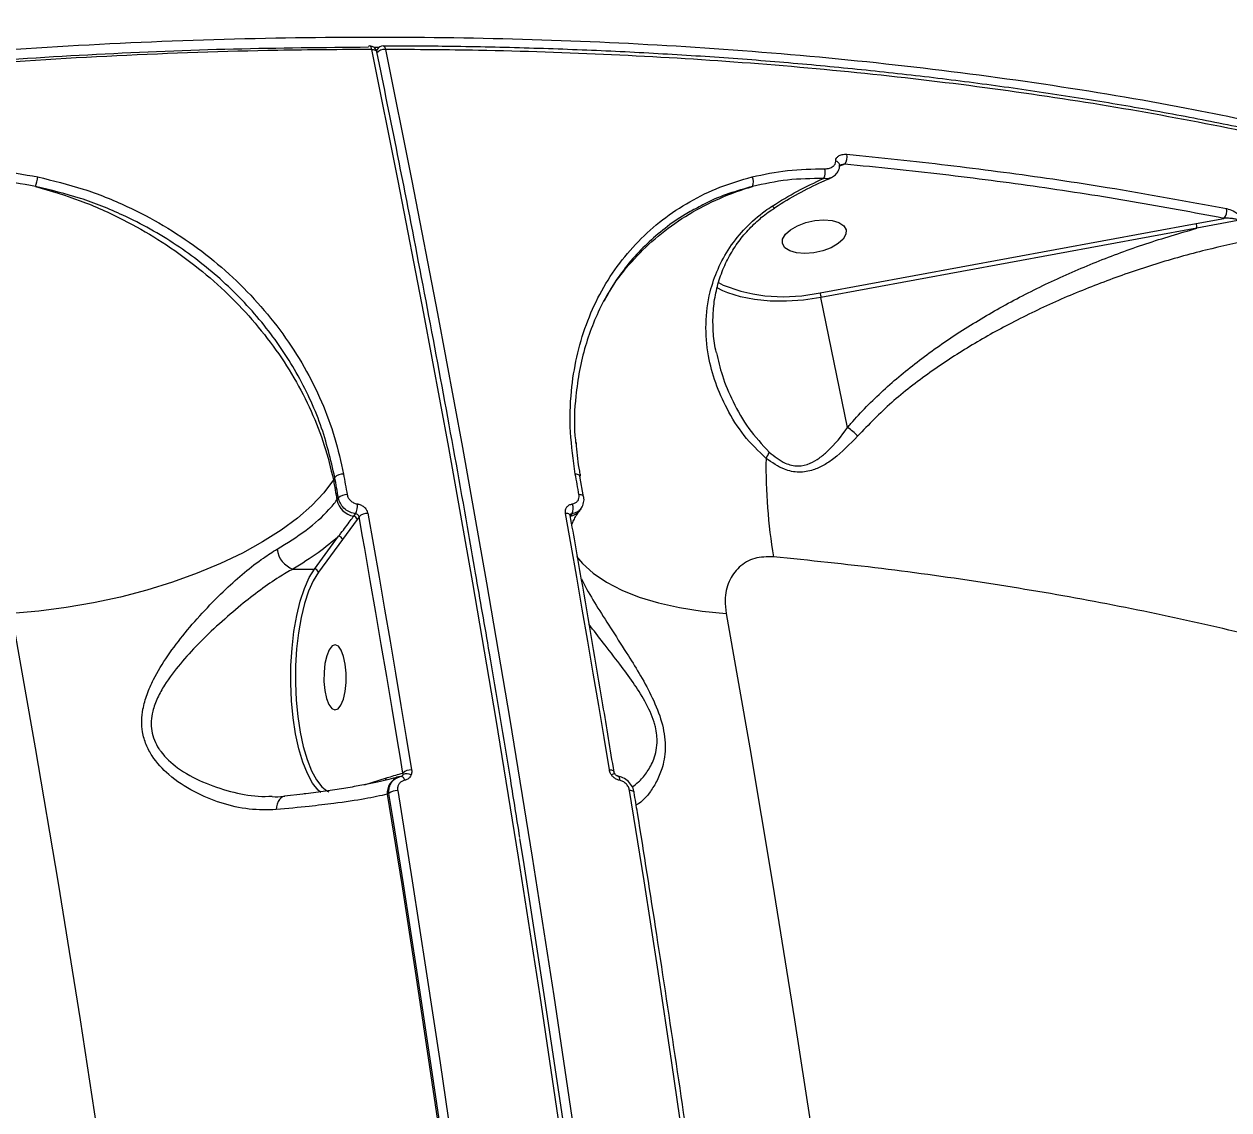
# Model space of a CAD drawing. Header units: millimetres. Extents: x -6523 to 7556, y -5559 to 6101.
# Drawn here: x -1687.2 to -1520.7, y 997.6 to 1147.5 of the extents above; entities that cross this region are included whole.
import ezdxf

# ---------------------------------------------------------------- set-up
doc = ezdxf.new("R2010")
doc.units = ezdxf.units.MM
for name, color, linetype in [('DIKOM_ОБЪЕКТ', 7, 'Continuous'), ('DIKOM_РАЗМЕР_ЗОНА', 7, 'Continuous'), ('DIKOM_РАЗМЕР_ОБЪЕКТА', 7, 'Continuous')]:
    doc.layers.add(name, color=color, linetype=linetype)
doc.styles.add('style1', font='arial.ttf', dxfattribs={"width": 0.8})
doc.dimstyles.new('1-50', dxfattribs={"dimtxt": 300, "dimasz": 200, "dimexe": 100, "dimexo": 0, "dimgap": 100, "dimtad": 1, "dimtxsty": 'style1', "dimcen": 200, "dimclrd": 7, "dimclre": 7, "dimclrt": 7, "dimadec": 1, "dimazin": 2, "dimtfac": 1, "dimtmove": 0, "dimatfit": 2, "dimfxl": 0, "dimlwd": 25, "dimlwe": 18, "dimarcsym": 0})

# ---------------------------------------------------------------- blocks, each defined once
blk = doc.blocks.new('*D10')
at = {"layer": 'Defpoints', "color": 0, "transparency": 16777216}
for p in [(-1823.23, 4314.24), (3842.01, -3170.82), (6537.88, -3170.82)]:
    blk.add_point(p, dxfattribs=at)
at = {"layer": 'DIKOM_РАЗМЕР_ОБЪЕКТА', "color": 7, "lineweight": 18, "transparency": 16777216}
for p, q in [((-1823.23, 4314.24), (6637.88, 4314.24)), ((3842.01, -3170.82), (6637.88, -3170.82))]:
    blk.add_line(p, q, dxfattribs=at)
at = {"layer": 'DIKOM_РАЗМЕР_ОБЪЕКТА', "color": 7, "lineweight": 25, "transparency": 16777216}
blk.add_line((6537.88, 3914.24), (6537.88, -2770.82), dxfattribs=at)
at = {"layer": 'DIKOM_РАЗМЕР_ОБЪЕКТА', "color": 7, "transparency": 16777216}
for points in [[(6471.22, 3914.24), (6604.55, 3914.24), (6537.88, 4314.24)], [(6471.22, -2770.82), (6604.55, -2770.82), (6537.88, -3170.82)]]:
    blk.add_solid(points, dxfattribs=at)
at = {"layer": 'DIKOM_РАЗМЕР_ОБЪЕКТА', "color": 7, "transparency": 16777216, "insert": (6304.71, 207.11), "char_height": 300, "attachment_point": 5, "rotation": 90, "style": 'style1'}
blk.add_mtext('7500', dxfattribs=at)
blk = doc.blocks.new('*D13')
at = {"layer": 'Defpoints', "color": 0, "transparency": 16777216}
for p in [(-2358.18, 6101.03), (4341.71, -4605.15), (7455.88, -4605.15)]:
    blk.add_point(p, dxfattribs=at)
at = {"layer": 'DIKOM_РАЗМЕР_ЗОНА', "color": 7, "lineweight": 18, "transparency": 16777216}
for p, q in [((-2358.18, 6101.03), (7555.88, 6101.03)), ((4341.71, -4605.15), (7555.88, -4605.15))]:
    blk.add_line(p, q, dxfattribs=at)
at = {"layer": 'DIKOM_РАЗМЕР_ЗОНА', "color": 7, "lineweight": 25, "transparency": 16777216}
blk.add_line((7455.88, 5701.03), (7455.88, -4205.15), dxfattribs=at)
at = {"layer": 'DIKOM_РАЗМЕР_ЗОНА', "color": 7, "transparency": 16777216}
for points in [[(7389.22, 5701.03), (7522.55, 5701.03), (7455.88, 6101.03)], [(7389.22, -4205.15), (7522.55, -4205.15), (7455.88, -4605.15)]]:
    blk.add_solid(points, dxfattribs=at)
at = {"layer": 'DIKOM_РАЗМЕР_ЗОНА', "color": 7, "transparency": 16777216, "insert": (7222.71, 375.61), "char_height": 300, "attachment_point": 5, "rotation": 90, "style": 'style1'}
blk.add_mtext('10700', dxfattribs=at)

msp = doc.modelspace()

# ---------------------------------------------------------------- linework, layer by layer
at = {"layer": 'DIKOM_ОБЪЕКТ', "color": 7, "linetype": 'Continuous', "lineweight": 15}
for p, q in [((-1638.12, 1144.282), (-1638.781, 1144.28)), ((-1638.387, 1144.001), (-1638.464, 1143.865)), ((-1573.769, 1128.183), (-1574.501, 1127.918)), ((-1525.252, 1119.997), (-1521.416, 1120.696)), ((-1519.483, 1120.417), (-1525.136, 1119.327)), ((-1577.188, 1110.43), (-1525.252, 1119.997)), ((-1525.136, 1119.327), (-1577.072, 1109.76)), ((-1591.23, 1111.843), (-1590.567, 1111.471)), ((-1573.382, 1091.808), (-1577.072, 1109.76)), ((-1644.232, 1084.913), (-1644.425, 1084.573)), ((-1609.85, 1082.257), (-1610.358, 1085.09)), ((-1643.928, 1081.803), (-1643.723, 1082.081)), ((-1610.435, 1080.32), (-1610.211, 1080.624)), ((-1641.153, 1079.12), (-1643.165, 1076.34)), ((-1641.615, 1079.567), (-1641.374, 1079.895)), ((-1640.876, 1079.495), (-1641.153, 1079.12)), ((-1640.393, 1076.769), (-1640.876, 1079.495)), ((-1611.46, 1079.895), (-1611.702, 1079.567)), ((-1647.041, 1072.264), (-1643.707, 1076.793)), ((-1643.165, 1076.34), (-1646.499, 1071.81)), ((-1650.004, 1072.264), (-1647.041, 1072.264)), ((-1634.826, 1044.084), (-1635.214, 1046.444)), ((-1635.116, 1043.62), (-1635.416, 1043.534)), ((-1635.286, 1043.553), (-1635.038, 1043.644)), ((-1635.082, 1043.628), (-1635.116, 1043.62)), ((-1635.038, 1043.644), (-1634.991, 1043.66)), ((-1640.136, 1042.473), (-1637.088, 1043.422)), ((-1635.379, 1043.556), (-1635.463, 1043.528)), ((-1635.296, 1043.581), (-1635.379, 1043.556)), ((-1648.652, 1041.191), (-1651.167, 1040.896)), ((-1636.747, 1041.243), (-1636.985, 1041.169)), ((-1636.121, 1037.384), (-1636.747, 1041.243))]:
    msp.add_line(p, q, dxfattribs=at)
at = {"layer": 'DIKOM_ОБЪЕКТ', "color": 7, "linetype": 'Continuous', "lineweight": 15, "flags": 128}
for points in [[(-1639.106, 1144.02), (-1639.146, 1144.178), (-1639.196, 1144.31), (-1639.253, 1144.41), (-1639.316, 1144.476), (-1639.382, 1144.505), (-1639.399, 1144.506)], [(-1598.245, 875.36), (-1600.41, 895.44), (-1602.694, 915.406), (-1605.096, 935.254), (-1607.616, 954.976), (-1610.253, 974.567), (-1613.006, 994.021), (-1615.874, 1013.332), (-1618.857, 1032.495), (-1621.954, 1051.502), (-1625.163, 1070.349), (-1628.484, 1089.03), (-1631.915, 1107.54), (-1635.457, 1125.871), (-1639.106, 1144.02)], [(-1639.106, 1144.02), (-1638.928, 1144.011), (-1638.768, 1143.982), (-1638.632, 1143.934), (-1638.526, 1143.87), (-1638.453, 1143.792), (-1638.418, 1143.707)], [(-1638.453, 1143.836), (-1638.397, 1143.982), (-1638.387, 1144.001)], [(-1637.523, 1144.506), (-1637.5, 1144.505), (-1637.434, 1144.476), (-1637.37, 1144.41), (-1637.312, 1144.31), (-1637.262, 1144.178), (-1637.222, 1144.02)], [(-1637.222, 1144.02), (-1633.573, 1125.871), (-1630.032, 1107.54), (-1626.6, 1089.03), (-1623.279, 1070.349), (-1620.07, 1051.502), (-1616.973, 1032.495), (-1613.991, 1013.332), (-1611.122, 994.021), (-1608.369, 974.567), (-1605.732, 954.976), (-1603.212, 935.254), (-1600.81, 915.406), (-1598.526, 895.44), (-1596.361, 875.36)], [(-1576.665, 1120.48), (-1575.527, 1120.386), (-1574.588, 1120.112), (-1573.925, 1119.68), (-1573.59, 1119.125), (-1573.611, 1118.492), (-1573.987, 1117.833), (-1574.686, 1117.2), (-1575.653, 1116.645), (-1576.808, 1116.213), (-1578.059, 1115.939), (-1579.304, 1115.845), (-1580.442, 1115.939), (-1581.38, 1116.213), (-1582.044, 1116.645), (-1582.379, 1117.2), (-1582.358, 1117.833), (-1581.982, 1118.492), (-1581.283, 1119.125), (-1580.316, 1119.68), (-1579.161, 1120.112), (-1577.91, 1120.386), (-1576.665, 1120.48)], [(-1590.613, 1110.706), (-1591.395, 1111.119), (-1591.485, 1111.173)], [(-1577.072, 1109.76), (-1579.463, 1109.415), (-1581.821, 1109.25), (-1584.093, 1109.269), (-1586.231, 1109.472), (-1588.188, 1109.854), (-1589.922, 1110.407), (-1590.613, 1110.706)], [(-1643.028, 1085.379), (-1642.964, 1085.025), (-1642.9, 1084.67), (-1642.837, 1084.316), (-1642.773, 1083.962), (-1642.709, 1083.608), (-1642.646, 1083.253), (-1642.582, 1082.899), (-1642.519, 1082.544)], [(-1610.493, 1082.544), (-1610.557, 1082.899), (-1610.62, 1083.253), (-1610.684, 1083.607), (-1610.747, 1083.962), (-1610.811, 1084.316), (-1610.875, 1084.67), (-1610.938, 1085.025), (-1611.002, 1085.379)], [(-1610.358, 1085.086), (-1610.358, 1085.087), (-1610.389, 1085.166), (-1610.455, 1085.236), (-1610.554, 1085.294), (-1610.681, 1085.338), (-1610.832, 1085.367), (-1611.002, 1085.379)], [(-1644.425, 1084.573), (-1645.751, 1082.795), (-1647.408, 1081.033), (-1649.38, 1079.304), (-1651.65, 1077.623), (-1654.197, 1076.005), (-1656.997, 1074.465), (-1660.025, 1073.017), (-1663.254, 1071.675), (-1666.654, 1070.45), (-1670.194, 1069.355), (-1673.842, 1068.397), (-1677.564, 1067.588), (-1681.327, 1066.933), (-1685.096, 1066.439), (-1688.837, 1066.111)], [(-1644.425, 1084.573), (-1644.363, 1084.227), (-1644.301, 1083.881), (-1644.239, 1083.534), (-1644.177, 1083.188), (-1644.114, 1082.842), (-1644.052, 1082.495), (-1643.99, 1082.149), (-1643.928, 1081.803)], [(-1643.723, 1082.081), (-1643.787, 1082.435), (-1643.85, 1082.789), (-1643.914, 1083.143), (-1643.977, 1083.498), (-1644.041, 1083.851), (-1644.104, 1084.205), (-1644.168, 1084.559), (-1644.232, 1084.913)], [(-1609.85, 1082.257), (-1609.88, 1082.332), (-1609.946, 1082.402), (-1610.045, 1082.46), (-1610.172, 1082.504), (-1610.323, 1082.532), (-1610.493, 1082.544)], [(-1639.666, 1079.957), (-1638.887, 1075.558), (-1638.115, 1071.151), (-1637.349, 1066.735), (-1636.589, 1062.309), (-1635.835, 1057.874), (-1635.087, 1053.43), (-1634.346, 1048.978), (-1633.611, 1044.516)], [(-1606.295, 1044.516), (-1607.03, 1048.978), (-1607.771, 1053.43), (-1608.519, 1057.874), (-1609.273, 1062.309), (-1610.033, 1066.734), (-1610.799, 1071.151), (-1611.571, 1075.558), (-1612.35, 1079.956)], [(-1611.701, 1079.67), (-1611.732, 1079.746), (-1611.799, 1079.816), (-1611.898, 1079.873), (-1612.026, 1079.917), (-1612.179, 1079.945), (-1612.35, 1079.956)], [(-1635.214, 1046.444), (-1635.561, 1048.542), (-1636.301, 1052.991), (-1637.048, 1057.431), (-1637.802, 1061.862), (-1638.561, 1066.284), (-1639.327, 1070.697), (-1640.098, 1075.101), (-1640.393, 1076.769)], [(-1610.821, 1073.987), (-1610.006, 1073.017), (-1608.52, 1071.675), (-1606.711, 1070.45), (-1604.595, 1069.355), (-1602.19, 1068.397), (-1599.519, 1067.588), (-1596.607, 1066.933), (-1593.479, 1066.439), (-1590.165, 1066.111)], [(-1646.15, 1041.383), (-1646.535, 1041.734), (-1647.299, 1042.711), (-1648.007, 1044.008), (-1648.641, 1045.595), (-1649.188, 1047.438), (-1649.636, 1049.497), (-1649.975, 1051.727), (-1650.198, 1054.079), (-1650.3, 1056.501), (-1650.279, 1058.94), (-1650.134, 1061.344), (-1649.87, 1063.659), (-1649.493, 1065.836), (-1649.009, 1067.825), (-1648.431, 1069.584), (-1647.77, 1071.075), (-1647.041, 1072.264)], [(-1646.499, 1071.81), (-1647.206, 1070.657), (-1647.847, 1069.212), (-1648.408, 1067.506), (-1648.877, 1065.577), (-1649.243, 1063.467), (-1649.499, 1061.222), (-1649.639, 1058.891), (-1649.659, 1056.525), (-1649.56, 1054.176), (-1649.344, 1051.896), (-1649.015, 1049.734), (-1648.581, 1047.737), (-1648.05, 1045.95), (-1647.435, 1044.41), (-1646.75, 1043.153), (-1646.008, 1042.206), (-1645.558, 1041.806)], [(-1646.875, 688.066), (-1647.029, 691.167), (-1648.127, 711.774), (-1649.35, 732.321), (-1650.699, 752.801), (-1652.172, 773.207), (-1653.77, 793.532), (-1655.491, 813.772), (-1657.336, 833.918), (-1659.303, 853.964), (-1661.393, 873.905), (-1663.604, 893.733), (-1665.936, 913.443), (-1668.387, 933.029), (-1670.958, 952.483), (-1673.647, 971.799), (-1676.454, 990.973), (-1679.377, 1009.997), (-1682.416, 1028.865), (-1685.57, 1047.572), (-1688.837, 1066.111)], [(-1590.165, 1066.111), (-1586.898, 1047.572), (-1583.744, 1028.865), (-1580.705, 1009.997), (-1577.782, 990.973), (-1574.975, 971.799), (-1572.286, 952.483), (-1569.715, 933.029), (-1567.263, 913.443), (-1564.932, 893.733), (-1562.721, 873.905), (-1560.631, 853.964), (-1558.664, 833.918), (-1556.819, 813.772), (-1555.097, 793.532), (-1553.5, 773.207), (-1552.026, 752.801), (-1550.678, 732.321), (-1549.455, 711.774), (-1548.357, 691.167), (-1548.203, 688.066)], [(-1643.782, 1052.964), (-1643.381, 1053.478), (-1643.045, 1054.302), (-1642.803, 1055.369), (-1642.673, 1056.593), (-1642.667, 1057.873), (-1642.784, 1059.108), (-1643.015, 1060.195), (-1643.342, 1061.049), (-1643.737, 1061.598), (-1644.17, 1061.8), (-1644.605, 1061.637), (-1645.006, 1061.122), (-1645.341, 1060.298), (-1645.583, 1059.231), (-1645.713, 1058.008), (-1645.72, 1056.727), (-1645.603, 1055.493), (-1645.372, 1054.405), (-1645.045, 1053.552), (-1644.649, 1053.002), (-1644.217, 1052.801), (-1643.782, 1052.964)], [(-1635.038, 1043.644), (-1634.981, 1043.649), (-1634.921, 1043.631), (-1634.859, 1043.59), (-1634.796, 1043.528), (-1634.735, 1043.445), (-1634.677, 1043.343), (-1634.622, 1043.225), (-1634.573, 1043.095)], [(-1605.648, 1044.246), (-1605.649, 1044.246), (-1605.679, 1044.32), (-1605.745, 1044.385), (-1605.844, 1044.439), (-1605.972, 1044.479), (-1606.124, 1044.506), (-1606.295, 1044.516)], [(-1605.125, 1043.644), (-1605.077, 1043.65), (-1605.076, 1043.649)], [(-1605.076, 1043.649), (-1605.033, 1043.632), (-1604.994, 1043.591), (-1604.961, 1043.528), (-1604.935, 1043.445), (-1604.916, 1043.343), (-1604.905, 1043.226), (-1604.902, 1043.095)], [(-1651.164, 1040.887), (-1651.197, 1040.882), (-1651.439, 1040.797), (-1651.664, 1040.643), (-1651.865, 1040.422), (-1652.036, 1040.143), (-1652.173, 1039.812), (-1652.271, 1039.44), (-1652.327, 1039.038)], [(-1645.558, 1041.806), (-1645.227, 1041.588), (-1645.062, 1041.503)], [(-1636.985, 1041.169), (-1634.982, 1028.69), (-1633.027, 1016.146), (-1631.122, 1003.537), (-1629.266, 990.865), (-1627.46, 978.132), (-1625.703, 965.34), (-1623.997, 952.49), (-1622.341, 939.584)], [(-1635.537, 1041.672), (-1633.537, 1029.208), (-1631.585, 1016.678), (-1629.683, 1004.084), (-1627.83, 991.427), (-1626.026, 978.71), (-1624.272, 965.933), (-1622.567, 953.099), (-1620.913, 940.209)], [(-1588.887, 940.209), (-1590.542, 953.099), (-1592.246, 965.933), (-1594, 978.71), (-1595.804, 991.427), (-1597.657, 1004.084), (-1599.56, 1016.678), (-1601.511, 1029.208), (-1603.511, 1041.673)], [(-1602.871, 1041.404), (-1602.901, 1041.476), (-1602.966, 1041.541), (-1603.064, 1041.594), (-1603.19, 1041.635), (-1603.341, 1041.661), (-1603.511, 1041.673)], [(-1622.274, 940.963), (-1623.788, 952.743), (-1625.491, 965.566), (-1627.244, 978.332), (-1629.046, 991.039), (-1630.898, 1003.686), (-1632.799, 1016.269), (-1634.748, 1028.789), (-1636.121, 1037.384)], [(-1618.703, 1035.059), (-1618.225, 1032.072), (-1615.245, 1012.926), (-1612.379, 993.631), (-1609.628, 974.193), (-1607.481, 958.316)]]:
    msp.add_lwpolyline(points, dxfattribs=at)
at = {"layer": 'DIKOM_ОБЪЕКТ', "color": 7, "linetype": 'Continuous', "lineweight": 15}
for centre, radius, start, end in [((-1639.364, 1144.286), 0.223, 98.85888, 159.63264), ((-1639.397, 1143.506), 1, 11.59181, 90.07489), ((-1637.316, 1142.504), 1.519, 86.48297, 138.72848), ((-1637.518, 1143.506), 1, 89.925, 150.35073), ((-1575.096, 1127.948), 0.637, 12.30286, 84.39149), ((-1575.225, 1129.174), 1.762, 325.75582, 11.91621), ((-1578.135, 1127.076), 1.677, 328.79282, 16.15764), ((-1694.461, 1127.801), 9.304, 343.13654, 351.43327), ((-1587.783, 1125.717), 1.386, 333.65012, 30.22343), ((-1522.509, 1121.743), 1.514, 316.23734, 11.06819), ((-1515.528, 1121.336), 9.816, 187.8427, 191.81056), ((-1582.207, 1132.436), 22.571, 248.25834, 282.84803), ((-1567.586, 1111.748), 9.692, 187.81727, 191.83599), ((-1511.283, 1086.291), 73.377, 179.01909, 189.67996), ((-1588.266, 1089.951), 4.343, 326.39306, 339.1434), ((-1643.101, 1083.778), 1.602, 87.38812, 134.90002), ((-1642.592, 1080.938), 1.608, 87.38344, 134.7007), ((-1641.178, 1082.333), 2.801, 190.92473, 261.02423), ((-1644.226, 1081.196), 3.135, 335.4845, 1.01291), ((-1611.992, 1081.496), 1.95, 278.5507, 322.94601), ((-1612.908, 1080.616), 1.617, 333.51661, 23.13592), ((-1641.702, 1079.014), 0.56, 10.90924, 81.04272), ((-1639.744, 1078.342), 1.616, 87.23675, 134.48202), ((-1643.714, 1076.234), 0.559, 10.88491, 89.27869), ((-1648.879, 1075.421), 3.351, 187.18399, 250.39253), ((-1647.048, 1071.705), 0.559, 10.87457, 89.28283), ((-1635.2, 1044.063), 0.452, 287.6046, 335.24108), ((-1633.694, 1042.826), 1.693, 87.16489, 131.96396), ((-1634.27, 1042.762), 1.228, 60.76852, 115.06668), ((-1605.628, 1043.371), 0.604, 80.78133, 129.92691), ((-1637.584, 1043.4), 0.496, 320.59867, 2.56791), ((-1634.626, 1041.318), 2.363, 110.73045, 183.6095), ((-1635.617, 1039.979), 1.696, 87.29265, 131.79101)]:
    msp.add_arc(centre, radius, start, end, dxfattribs=at)
for points, knots in [([(-2112.989, 1000.212), (-2111.196, 1002.5), (-2106.491, 1008.505), (-2097.648, 1018.134), (-2086.615, 1029.058), (-2074.625, 1039.713), (-2061.8, 1050.071), (-2048.203, 1060.11), (-2033.616, 1069.992), (-2018.05, 1079.677), (-2001.534, 1089.126), (-1984.429, 1098.133), (-1966.806, 1106.679), (-1948.747, 1114.752), (-1929.964, 1122.484), (-1910.491, 1129.832), (-1890.381, 1136.763), (-1870.064, 1143.127), (-1849.616, 1148.916), (-1829.109, 1154.135), (-1808.224, 1158.866), (-1787.017, 1163.071), (-1765.556, 1166.725), (-1744.294, 1169.751), (-1723.298, 1172.152), (-1702.63, 1173.947), (-1681.972, 1175.162), (-1661.397, 1175.77), (-1640.978, 1175.759), (-1622.558, 1175.16), (-1606.043, 1174.175), (-1596.323, 1173.273), (-1591.459, 1172.822)], [0, 0, 0, 0, 0.0213228, 0.0559646, 0.0906346, 0.1252762, 0.1589413, 0.1926322, 0.2262974, 0.2609395, 0.2956095, 0.3302517, 0.3639413, 0.3976567, 0.4313464, 0.4660119, 0.5007054, 0.535371, 0.569116, 0.6028868, 0.6366318, 0.6713525, 0.7061012, 0.7408219, 0.7746512, 0.8085064, 0.8423357, 0.8771408, 0.9119739, 0.9467791, 0.9733646, 1, 1, 1, 1]), ([(-2171.527, 892.561), (-2170.894, 894.888), (-2169.188, 901.159), (-2165.37, 911.456), (-2159.78, 923.429), (-2152.886, 935.539), (-2144.681, 947.746), (-2135.154, 960.009), (-2124.518, 972.059), (-2112.836, 983.858), (-2100.19, 995.378), (-2086.375, 1006.805), (-2071.389, 1018.096), (-2055.257, 1029.206), (-2038.334, 1039.891), (-2020.696, 1050.124), (-2002.435, 1059.89), (-1983.253, 1069.347), (-1963.177, 1078.448), (-1942.258, 1087.152), (-1921.205, 1095.173), (-1900.125, 1102.517), (-1879.114, 1109.206), (-1857.578, 1115.44), (-1835.565, 1121.178), (-1813.136, 1126.392), (-1790.477, 1131.03), (-1767.652, 1135.067), (-1744.731, 1138.488), (-1721.641, 1141.295), (-1698.456, 1143.452), (-1675.257, 1144.936), (-1652.552, 1145.714), (-1630.41, 1145.8), (-1608.881, 1145.223), (-1587.618, 1143.972), (-1566.701, 1142.027), (-1546.232, 1139.363), (-1527.778, 1136.288), (-1516.45, 1133.869), (-1511.441, 1132.799)], [0, 0, 0, 0, 0.0156515, 0.0421674, 0.0687038, 0.0952198, 0.122506, 0.1498144, 0.1771005, 0.2036165, 0.230153, 0.2566689, 0.283955, 0.3112635, 0.3385496, 0.3650656, 0.391602, 0.418118, 0.4454041, 0.4727126, 0.4999987, 0.52556, 0.5511395, 0.5767008, 0.6029494, 0.6292179, 0.6554666, 0.6819826, 0.7085191, 0.7350351, 0.7623214, 0.7896299, 0.8169161, 0.8434321, 0.8699685, 0.8964846, 0.9237709, 0.9510793, 0.9783655, 1, 1, 1, 1]), ([(-1639.106, 1144.02), (-1643.425, 1143.992), (-1655.059, 1143.914), (-1674.301, 1143.239), (-1696.831, 1141.832), (-1719.784, 1139.739), (-1743.09, 1136.952), (-1766.676, 1133.459), (-1790.024, 1129.339), (-1813.057, 1124.619), (-1835.711, 1119.342), (-1858.354, 1113.422), (-1880.906, 1106.851), (-1903.283, 1099.636), (-1924.995, 1091.938), (-1945.981, 1083.793), (-1966.2, 1075.249), (-1985.981, 1066.165), (-2005.236, 1056.552), (-2023.882, 1046.43), (-2041.302, 1036.144), (-2057.496, 1025.752), (-2072.49, 1015.309), (-2086.726, 1004.521), (-2100.125, 993.41), (-2112.625, 982.003), (-2124.11, 970.394), (-2134.523, 958.615), (-2143.828, 946.702), (-2152.043, 934.615), (-2159.078, 922.389), (-2164.931, 910.061), (-2169.281, 897.922), (-2171.715, 889.748), (-2172.345, 885.709), (-2172.368, 885.566)], [0, 0, 0, 0, 0.0185356, 0.0499377, 0.0813639, 0.1127659, 0.1450801, 0.1774207, 0.2097349, 0.2411369, 0.2725631, 0.3039652, 0.3362794, 0.3686198, 0.4009341, 0.4323361, 0.4637624, 0.4951644, 0.5274786, 0.5598191, 0.5921333, 0.6224048, 0.6526976, 0.6829691, 0.7140547, 0.7451637, 0.7762491, 0.8076513, 0.8390775, 0.8704797, 0.9027941, 0.9351346, 0.9674489, 0.998851, 1, 1, 1, 1]), ([(-2123.702, 970.601), (-2123.535, 970.79), (-2119.997, 974.808), (-2112.047, 982.554), (-2099.848, 993.795), (-2086.518, 1004.849), (-2072.279, 1015.685), (-2057.148, 1026.252), (-2040.969, 1036.648), (-2023.708, 1046.838), (-2005.376, 1056.796), (-1986.249, 1066.366), (-1966.42, 1075.506), (-1945.979, 1084.171), (-1924.986, 1092.33), (-1903.463, 1099.961), (-1881.458, 1107.059), (-1859.043, 1113.608), (-1836.322, 1119.579), (-1813.403, 1124.942), (-1791.808, 1129.376), (-1771.616, 1132.997), (-1752.858, 1135.937), (-1734.118, 1138.45), (-1715.222, 1140.553), (-1696.206, 1142.223), (-1677.115, 1143.431), (-1658.19, 1144.2), (-1645.777, 1144.309), (-1639.573, 1144.363)], [0, 0, 0, 0, 0.0019425, 0.0413, 0.0807724, 0.1203034, 0.1598345, 0.1993068, 0.2386642, 0.2795277, 0.3205201, 0.3615779, 0.4026359, 0.4436281, 0.4844917, 0.5253551, 0.5663474, 0.6074053, 0.6484632, 0.6894555, 0.730319, 0.7634301, 0.7965756, 0.829721, 0.8628322, 0.8971052, 0.9314161, 0.965727, 1, 1, 1, 1]), ([(-1624.781, 1071.711), (-1625.15, 1073.842), (-1626.524, 1081.789), (-1629.003, 1095.403), (-1632.219, 1112.544), (-1635.357, 1128.648), (-1637.457, 1138.979), (-1638.418, 1143.707)], [0, 0, 0, 0, 0.087036, 0.3245417, 0.5620496, 0.7995585, 1, 1, 1, 1]), ([(-1366.546, 1050.674), (-1366.986, 1051.333), (-1368.521, 1053.628), (-1371.458, 1057.46), (-1375.347, 1062.164), (-1379.542, 1066.756), (-1384.019, 1071.244), (-1388.787, 1075.628), (-1393.844, 1079.908), (-1399.193, 1084.086), (-1404.837, 1088.162), (-1410.77, 1092.134), (-1416.97, 1095.986), (-1423.414, 1099.702), (-1430.084, 1103.272), (-1436.979, 1106.696), (-1444.101, 1109.976), (-1451.45, 1113.114), (-1459.03, 1116.11), (-1466.841, 1118.965), (-1474.887, 1121.681), (-1483.168, 1124.258), (-1491.69, 1126.696), (-1500.45, 1128.995), (-1509.423, 1131.148), (-1518.572, 1133.146), (-1527.866, 1134.981), (-1537.297, 1136.653), (-1546.869, 1138.162), (-1556.584, 1139.51), (-1566.446, 1140.698), (-1576.458, 1141.726), (-1586.622, 1142.594), (-1596.94, 1143.302), (-1607.417, 1143.852), (-1618.057, 1144.238), (-1628.093, 1144.464), (-1634.627, 1144.486), (-1637.523, 1144.495)], [0, 0, 0, 0, 0.0113642, 0.0396369, 0.0678558, 0.0960526, 0.124259, 0.1524966, 0.180796, 0.2091882, 0.2377045, 0.2663758, 0.2951096, 0.32372, 0.3521936, 0.380562, 0.4088574, 0.4371115, 0.4653562, 0.4936194, 0.5219261, 0.5503086, 0.5787986, 0.6074282, 0.6361693, 0.66484, 0.6933507, 0.7217435, 0.7500516, 0.7783069, 0.8065419, 0.8347881, 0.8630674, 0.8914123, 0.9198548, 0.9484271, 0.9771421, 1, 1, 1, 1]), ([(-1366.567, 1050.358), (-1367.825, 1052.225), (-1371.308, 1057.393), (-1378.426, 1065.527), (-1387.825, 1074.745), (-1398.584, 1083.555), (-1410.391, 1091.787), (-1423.2, 1099.419), (-1436.919, 1106.453), (-1451.775, 1113.002), (-1467.763, 1119.023), (-1484.854, 1124.48), (-1501.918, 1129.051), (-1518.756, 1132.831), (-1535.2, 1135.917), (-1552.231, 1138.529), (-1569.809, 1140.651), (-1587.742, 1142.263), (-1605.941, 1143.359), (-1622.411, 1143.922), (-1632.936, 1143.992), (-1637.222, 1144.02)], [0, 0, 0, 0, 0.0324515, 0.0898525, 0.1489207, 0.2080371, 0.2671055, 0.3245063, 0.3819515, 0.4393524, 0.4984207, 0.5575371, 0.6166053, 0.6665644, 0.7165817, 0.7665992, 0.8170904, 0.8675819, 0.9167944, 0.9661184, 1, 1, 1, 1]), ([(-1576.524, 1127.543), (-1576.308, 1127.556), (-1575.88, 1127.582), (-1575.403, 1127.827), (-1575.094, 1128.166), (-1575.053, 1128.448), (-1575.033, 1128.583)], [0, 0, 0, 0, 0.2974332, 0.5890059, 0.8028707, 1, 1, 1, 1]), ([(-1575.033, 1128.583), (-1575.032, 1128.617), (-1575.026, 1128.77), (-1574.929, 1129.039), (-1574.635, 1129.34), (-1574.146, 1129.547), (-1573.722, 1129.541), (-1573.502, 1129.538)], [0, 0, 0, 0, 0.0490771, 0.2179346, 0.4266295, 0.7022195, 1, 1, 1, 1]), ([(-1573.502, 1129.538), (-1572.915, 1129.482), (-1569.985, 1129.201), (-1562.412, 1128.413), (-1550.937, 1127.006), (-1536.281, 1124.864), (-1526.483, 1123.046), (-1521.024, 1122.033)], [0, 0, 0, 0, 0.0321646, 0.1608341, 0.4183965, 0.6759573, 1, 1, 1, 1]), ([(-1697.059, 1127.543), (-1695.101, 1127.517), (-1691.156, 1127.466), (-1687.235, 1126.767), (-1685.261, 1126.415)], [0, 0, 0, 0, 0.4964934, 1, 1, 1, 1]), ([(-1586.585, 1126.415), (-1584.97, 1126.763), (-1581.718, 1127.463), (-1578.264, 1127.516), (-1576.524, 1127.543)], [0, 0, 0, 0, 0.4964892, 1, 1, 1, 1]), ([(-1575.768, 1126.283), (-1575.572, 1126.374), (-1575.162, 1126.565), (-1574.715, 1127.1), (-1574.471, 1127.647), (-1574.498, 1127.986), (-1574.506, 1128.085)], [0, 0, 0, 0, 0.2784723, 0.5847202, 0.8792769, 1, 1, 1, 1]), ([(-1574.507, 1127.98), (-1574.51, 1127.983), (-1574.513, 1127.987), (-1574.452, 1128.003), (-1574.436, 1128.008)], [0, 0, 0, 0, 0.73730506, 1, 1, 1, 1]), ([(-1573.769, 1128.183), (-1573.943, 1128.152), (-1574.172, 1128.111), (-1574.384, 1128.025), (-1574.435, 1128.005)], [0, 0, 0, 0, 0.7615573, 1, 1, 1, 1]), ([(-1521.416, 1120.696), (-1525.597, 1121.481), (-1533.959, 1123.052), (-1546.923, 1125.048), (-1560.16, 1126.801), (-1569.233, 1127.722), (-1573.769, 1128.183)], [0, 0, 0, 0, 0.249314, 0.4986271, 0.7493148, 1, 1, 1, 1]), ([(-1685.557, 1125.102), (-1687.461, 1125.442), (-1691.297, 1126.129), (-1695.155, 1126.181), (-1697.098, 1126.208)], [0, 0, 0, 0, 0.4964815, 1, 1, 1, 1]), ([(-1685.261, 1126.415), (-1683.157, 1125.905), (-1678.95, 1124.887), (-1673.144, 1122.552), (-1667.862, 1119.775), (-1663.128, 1116.637), (-1658.754, 1113.065), (-1654.811, 1109.089), (-1651.335, 1104.777), (-1648.368, 1100.191), (-1645.98, 1095.384), (-1644.121, 1090.429), (-1643.392, 1087.06), (-1643.028, 1085.379)], [0, 0, 0, 0, 0.100969, 0.2019358, 0.2903379, 0.3790224, 0.4674236, 0.5561134, 0.6450891, 0.7337803, 0.8224246, 0.9113527, 1, 1, 1, 1]), ([(-1611.002, 1085.379), (-1611.276, 1087.317), (-1611.824, 1091.193), (-1611.665, 1096.611), (-1610.887, 1101.577), (-1609.568, 1106.062), (-1607.701, 1110.264), (-1605.285, 1114.114), (-1602.373, 1117.567), (-1599.007, 1120.58), (-1595.215, 1123.077), (-1591.084, 1125.097), (-1588.083, 1125.976), (-1586.585, 1126.415)], [0, 0, 0, 0, 0.102184, 0.2043683, 0.2924906, 0.3808915, 0.469014, 0.557404, 0.6460784, 0.7344673, 0.8228844, 0.9115814, 1, 1, 1, 1]), ([(-1576.701, 1126.208), (-1578.378, 1126.182), (-1581.757, 1126.132), (-1584.939, 1125.447), (-1586.541, 1125.102)], [0, 0, 0, 0, 0.4964884, 1, 1, 1, 1]), ([(-1583.791, 1122.396), (-1582.645, 1123.103), (-1580.344, 1124.522), (-1577.919, 1125.644), (-1576.701, 1126.208)], [0, 0, 0, 0, 0.4978683, 1, 1, 1, 1]), ([(-1583.455, 1122.156), (-1583.42, 1122.181), (-1582.373, 1122.91), (-1580.192, 1124.124), (-1577.655, 1125.468), (-1576.149, 1126.075), (-1575.76, 1126.232)], [0, 0, 0, 0, 0.0146127, 0.4341589, 0.8539654, 1, 1, 1, 1]), ([(-1575.79, 1126.3), (-1575.847, 1126.264), (-1576.086, 1126.112), (-1576.435, 1126.166), (-1576.701, 1126.208)], [0, 0, 0, 0, 0.2387409, 1, 1, 1, 1]), ([(-1685.557, 1125.102), (-1683.493, 1124.493), (-1679.364, 1123.277), (-1673.707, 1120.734), (-1668.601, 1117.84), (-1664.064, 1114.683), (-1659.857, 1111.149), (-1656.049, 1107.265), (-1652.674, 1103.091), (-1649.774, 1098.682), (-1647.417, 1094.084), (-1645.559, 1089.364), (-1644.803, 1086.168), (-1644.425, 1084.573)], [0, 0, 0, 0, 0.1033749, 0.2067505, 0.2946066, 0.3827356, 0.4705918, 0.5587485, 0.6471807, 0.7353377, 0.8234657, 0.9118707, 1, 1, 1, 1]), ([(-1644.232, 1084.913), (-1644.792, 1087.352), (-1645.642, 1091.047), (-1647.664, 1095.851), (-1650.07, 1100.531), (-1653.101, 1104.983), (-1656.671, 1109.09), (-1660.578, 1112.93), (-1664.958, 1116.345), (-1669.702, 1119.247), (-1674.095, 1121.484), (-1679.362, 1123.608), (-1683.481, 1124.601), (-1685.557, 1125.102)], [0, 0, 0, 0, 0.1312184, 0.1987852, 0.2663515, 0.3975682, 0.4651568, 0.5327453, 0.6634792, 0.7308149, 0.7981506, 0.8982448, 1, 1, 1, 1]), ([(-1606.983, 1109.289), (-1606.652, 1109.903), (-1605.608, 1111.843), (-1603.279, 1114.746), (-1600.059, 1117.968), (-1596.332, 1120.733), (-1592.195, 1123.035), (-1588.846, 1124.39), (-1586.912, 1124.987), (-1586.541, 1125.102)], [0, 0, 0, 0, 0.0809634, 0.2560522, 0.4305809, 0.6062951, 0.7825779, 0.9582927, 1, 1, 1, 1]), ([(-1586.541, 1125.102), (-1588.718, 1124.474), (-1591.288, 1123.733), (-1593.551, 1122.471), (-1593.896, 1122.278)], [0, 0, 0, 0, 0.8474725, 1, 1, 1, 1]), ([(-1593.896, 1122.278), (-1594.551, 1121.938), (-1596.212, 1121.075), (-1599.511, 1118.746), (-1602.725, 1115.704), (-1605.393, 1112.174), (-1607.685, 1108.364), (-1609.391, 1104.163), (-1610.484, 1099.687), (-1611.036, 1095.552), (-1611.246, 1092.155), (-1610.971, 1089.914), (-1610.927, 1089.551)], [0, 0, 0, 0, 0.0574565, 0.1457822, 0.3173042, 0.4056461, 0.4939924, 0.6650956, 0.7531966, 0.8412945, 0.9743292, 1, 1, 1, 1]), ([(-1584.649, 1087.547), (-1585.707, 1088.568), (-1587.827, 1090.613), (-1590.061, 1094.262), (-1591.698, 1097.954), (-1592.753, 1101.896), (-1593.101, 1106.137), (-1592.585, 1110.196), (-1591.376, 1113.723), (-1589.742, 1116.717), (-1587.535, 1119.434), (-1585.445, 1121.284), (-1584.117, 1122.177), (-1583.791, 1122.396)], [0, 0, 0, 0, 0.1071399, 0.2145798, 0.3113468, 0.4080929, 0.5217526, 0.6352961, 0.7192636, 0.803176, 0.887821, 0.972405, 1, 1, 1, 1]), ([(-1591.519, 1102.139), (-1591.547, 1102.249), (-1591.797, 1103.218), (-1591.973, 1105.063), (-1592.014, 1107.615), (-1591.698, 1110.095), (-1591.081, 1112.472), (-1590.167, 1114.713), (-1588.986, 1116.777), (-1587.572, 1118.638), (-1585.944, 1120.279), (-1584.558, 1121.447), (-1583.667, 1121.994), (-1583.438, 1122.134)], [0, 0, 0, 0, 0.0150342, 0.13254, 0.247367, 0.3595215, 0.4697786, 0.5767887, 0.6798756, 0.7788726, 0.8740074, 0.9675422, 1, 1, 1, 1]), ([(-1583.791, 1122.396), (-1583.774, 1122.379), (-1583.71, 1122.312), (-1583.574, 1122.189), (-1583.46, 1122.106), (-1583.46, 1122.165), (-1583.459, 1122.168)], [0, 0, 0, 0, 0.09451, 0.3762598, 0.9712203, 1, 1, 1, 1]), ([(-1521.024, 1122.033), (-1520.949, 1122.017), (-1520.58, 1121.936), (-1519.997, 1121.699), (-1519.414, 1121.277), (-1519.058, 1120.894), (-1518.942, 1120.652), (-1518.883, 1120.53)], [0, 0, 0, 0, 0.095119, 0.4719649, 0.7157772, 0.8572236, 1, 1, 1, 1]), ([(-1519.483, 1120.417), (-1519.504, 1120.438), (-1519.546, 1120.481), (-1519.674, 1120.545), (-1519.941, 1120.628), (-1520.471, 1120.701), (-1520.992, 1120.714), (-1521.344, 1120.699), (-1521.416, 1120.696)], [0, 0, 0, 0, 0.0461274, 0.09014, 0.2100911, 0.4598305, 0.8891835, 1, 1, 1, 1]), ([(-1573.382, 1091.808), (-1573.231, 1091.986), (-1571.712, 1093.78), (-1568.532, 1097.005), (-1563.456, 1101.215), (-1557.924, 1105.078), (-1551.951, 1108.634), (-1545.659, 1111.85), (-1539.043, 1114.729), (-1532.208, 1117.273), (-1527.494, 1118.642), (-1525.136, 1119.327)], [0, 0, 0, 0, 0.0129741, 0.1306091, 0.2483387, 0.3704485, 0.4925892, 0.6182916, 0.7440057, 0.8720027, 1, 1, 1, 1]), ([(-1517.232, 1117.781), (-1519.469, 1117.311), (-1524.054, 1116.35), (-1530.847, 1114.424), (-1537.648, 1112.11), (-1544.308, 1109.404), (-1550.636, 1106.374), (-1556.574, 1103.059), (-1562.124, 1099.41), (-1567.412, 1095.356), (-1570.473, 1092.205), (-1572.003, 1090.631)], [0, 0, 0, 0, 0.1079573, 0.2212642, 0.3345711, 0.4497842, 0.5649867, 0.6720709, 0.77913, 0.8896214, 1, 1, 1, 1]), ([(-1591.5, 1102.144), (-1591.259, 1101.09), (-1590.733, 1098.782), (-1589.219, 1095.263), (-1587.17, 1091.57), (-1585.194, 1089.459), (-1584.207, 1088.404)], [0, 0, 0, 0, 0.2087224, 0.456791, 0.7288374, 1, 1, 1, 1]), ([(-1572.003, 1090.631), (-1573.068, 1089.521), (-1574.527, 1088.001), (-1576.651, 1086.578), (-1578.23, 1085.842), (-1580.089, 1085.522), (-1582.406, 1085.972), (-1583.827, 1086.97), (-1584.649, 1087.547)], [0, 0, 0, 0, 0.3030741, 0.4152352, 0.5295142, 0.6687531, 0.8085464, 1, 1, 1, 1]), ([(-1584.207, 1088.404), (-1583.496, 1087.823), (-1582.284, 1086.831), (-1580.225, 1086.38), (-1578.619, 1086.763), (-1577.282, 1087.551), (-1575.481, 1089.088), (-1574.225, 1090.616), (-1573.378, 1091.799), (-1573.377, 1091.8)], [0, 0, 0, 0, 0.1886193, 0.3216699, 0.4555505, 0.5691416, 0.6831303, 0.9996804, 1, 1, 1, 1]), ([(-1573.377, 1091.8), (-1573.378, 1091.8), (-1573.38, 1091.802), (-1573.382, 1091.805), (-1573.382, 1091.807), (-1573.382, 1091.808)], [0, 0, 0, 0, 0.3433167, 0.8168089, 1, 1, 1, 1]), ([(-1572.003, 1090.631), (-1572.03, 1090.661), (-1572.223, 1090.874), (-1572.67, 1091.306), (-1573.129, 1091.627), (-1573.377, 1091.8)], [0, 0, 0, 0, 0.0699659, 0.4978303, 1, 1, 1, 1]), ([(-1610.264, 1085.097), (-1610.309, 1085.317), (-1610.594, 1086.714), (-1610.784, 1088.262), (-1610.831, 1089.567), (-1610.837, 1089.716)], [0, 0, 0, 0, 0.1421008, 0.9015306, 1, 1, 1, 1]), ([(-1641.374, 1079.895), (-1641.415, 1079.902), (-1641.725, 1079.952), (-1642.303, 1080.158), (-1642.992, 1080.66), (-1643.515, 1081.326), (-1643.654, 1081.829), (-1643.723, 1082.081)], [0, 0, 0, 0, 0.0370976, 0.277972, 0.5187698, 0.7593425, 1, 1, 1, 1]), ([(-1642.519, 1082.544), (-1642.476, 1082.395), (-1642.391, 1082.095), (-1642.072, 1081.7), (-1641.654, 1081.404), (-1641.304, 1081.284), (-1641.117, 1081.255), (-1641.092, 1081.252)], [0, 0, 0, 0, 0.2404892, 0.4810025, 0.7218792, 0.9629023, 1, 1, 1, 1]), ([(-1611.421, 1081.251), (-1611.275, 1081.288), (-1610.985, 1081.362), (-1610.665, 1081.649), (-1610.481, 1082.029), (-1610.461, 1082.349), (-1610.489, 1082.521), (-1610.493, 1082.544)], [0, 0, 0, 0, 0.2407418, 0.4813429, 0.7220598, 0.9628103, 1, 1, 1, 1]), ([(-1610.211, 1080.649), (-1610.193, 1080.666), (-1609.981, 1080.867), (-1609.844, 1081.432), (-1609.758, 1081.982), (-1609.851, 1082.246), (-1609.855, 1082.256)], [0, 0, 0, 0, 0.0445869, 0.5178725, 0.9811204, 1, 1, 1, 1]), ([(-1652.204, 1075.002), (-1650.808, 1075.87), (-1647.976, 1077.632), (-1645.405, 1079.954), (-1644.285, 1081.356), (-1643.928, 1081.803)], [0, 0, 0, 0, 0.3984796, 0.8085164, 1, 1, 1, 1]), ([(-1641.092, 1081.252), (-1641.066, 1081.248), (-1640.879, 1081.219), (-1640.529, 1081.098), (-1640.112, 1080.802), (-1639.794, 1080.406), (-1639.708, 1080.106), (-1639.666, 1079.957)], [0, 0, 0, 0, 0.0372982, 0.2782485, 0.51905, 0.7595512, 1, 1, 1, 1]), ([(-1612.35, 1079.956), (-1612.353, 1079.979), (-1612.381, 1080.152), (-1612.361, 1080.473), (-1612.176, 1080.853), (-1611.856, 1081.14), (-1611.566, 1081.214), (-1611.421, 1081.251)], [0, 0, 0, 0, 0.0372419, 0.2778594, 0.5185936, 0.7592237, 1, 1, 1, 1]), ([(-1611.478, 1078.404), (-1611.393, 1078.606), (-1611.143, 1079.205), (-1610.754, 1079.865), (-1610.386, 1080.323), (-1610.382, 1080.328)], [0, 0, 0, 0, 0.33477708, 0.99200675, 1, 1, 1, 1]), ([(-1610.209, 1080.644), (-1610.216, 1080.629), (-1610.323, 1080.401), (-1610.746, 1080.095), (-1611.222, 1079.962), (-1611.46, 1079.895)], [0, 0, 0, 0, 0.0349473, 0.5173734, 1, 1, 1, 1]), ([(-1643.707, 1076.793), (-1643.596, 1076.934), (-1643.042, 1077.64), (-1642.344, 1078.579), (-1641.772, 1079.355), (-1641.615, 1079.567)], [0, 0, 0, 0, 0.15365099, 0.768309, 1, 1, 1, 1]), ([(-1640.876, 1079.495), (-1640.892, 1079.543), (-1640.924, 1079.638), (-1641.036, 1079.762), (-1641.18, 1079.852), (-1641.301, 1079.887), (-1641.365, 1079.894), (-1641.374, 1079.895)], [0, 0, 0, 0, 0.24026424, 0.48119658, 0.72227203, 0.96291837, 1, 1, 1, 1]), ([(-1611.697, 1079.666), (-1611.701, 1079.686), (-1611.711, 1079.747), (-1611.7, 1079.762), (-1611.696, 1079.766), (-1611.694, 1079.767)], [0, 0, 0, 0, 0.24470842, 0.71507525, 1, 1, 1, 1]), ([(-1605.649, 1044.246), (-1606.158, 1047.335), (-1607.636, 1056.292), (-1609.655, 1068.1), (-1611.19, 1076.779), (-1611.701, 1079.67)], [0, 0, 0, 0, 0.2597933, 0.7534278, 1, 1, 1, 1]), ([(-1611.46, 1079.895), (-1611.506, 1079.884), (-1611.597, 1079.863), (-1611.676, 1079.81), (-1611.694, 1079.77), (-1611.695, 1079.768)], [0, 0, 0, 0, 0.4911213, 0.9830632, 1, 1, 1, 1]), ([(-1643.707, 1076.793), (-1644.597, 1076.023), (-1646.394, 1074.47), (-1648.793, 1073.003), (-1650.004, 1072.264)], [0, 0, 0, 0, 0.4956402, 1, 1, 1, 1]), ([(-1652.327, 1039.038), (-1653.562, 1039.011), (-1656.072, 1038.957), (-1659.934, 1039.861), (-1663.733, 1041.418), (-1667.048, 1043.583), (-1669.227, 1045.927), (-1670.34, 1048.008), (-1670.96, 1050.155), (-1670.895, 1052.556), (-1670.203, 1054.983), (-1669.096, 1057.475), (-1667.339, 1060.333), (-1664.915, 1063.514), (-1662.193, 1066.605), (-1659.414, 1069.403), (-1656.683, 1071.838), (-1654.295, 1073.711), (-1652.831, 1074.615), (-1652.204, 1075.002)], [0, 0, 0, 0, 0.0747584, 0.1519086, 0.2273914, 0.3051772, 0.3688493, 0.4010401, 0.4343288, 0.4904569, 0.5278007, 0.5660848, 0.6301027, 0.6957663, 0.7637292, 0.8332237, 0.892827, 0.9540608, 1, 1, 1, 1]), ([(-1583.615, 1073.953), (-1584.509, 1073.943), (-1586.311, 1073.922), (-1588.481, 1072.637), (-1589.905, 1070.608), (-1590.425, 1068.298), (-1590.239, 1066.736), (-1590.165, 1066.111)], [0, 0, 0, 0, 0.209906, 0.4228915, 0.6382676, 0.855356, 1, 1, 1, 1]), ([(-1377.424, 953.396), (-1377.914, 956.008), (-1379.044, 962.022), (-1382.171, 971.137), (-1386.602, 980.847), (-1392.288, 990.312), (-1399.191, 999.5), (-1407.165, 1008.201), (-1416.152, 1016.398), (-1426.075, 1024.083), (-1437.105, 1031.391), (-1449.25, 1038.279), (-1462.496, 1044.711), (-1475.626, 1050.163), (-1488.374, 1054.747), (-1500.554, 1058.594), (-1513.265, 1062.093), (-1526.466, 1065.229), (-1540.093, 1067.992), (-1554.162, 1070.375), (-1568.64, 1072.408), (-1578.623, 1073.438), (-1583.615, 1073.953)], [0, 0, 0, 0, 0.0418875, 0.0964457, 0.1509619, 0.2070686, 0.2632212, 0.319328, 0.3737147, 0.4281435, 0.4825302, 0.5385018, 0.5945191, 0.6504907, 0.6939339, 0.7373767, 0.7811665, 0.8249565, 0.868542, 0.9121278, 0.9560639, 1, 1, 1, 1]), ([(-1650.004, 1072.264), (-1650.635, 1071.906), (-1652.096, 1071.078), (-1654.525, 1069.385), (-1657.309, 1067.22), (-1660.214, 1064.714), (-1663.042, 1062.009), (-1665.628, 1059.193), (-1667.515, 1056.707), (-1668.757, 1054.489), (-1669.552, 1052.385), (-1669.732, 1049.879), (-1668.952, 1048.038), (-1667.734, 1046.314), (-1665.816, 1044.566), (-1662.485, 1042.742), (-1658.691, 1041.482), (-1655.417, 1040.823), (-1653.517, 1040.874), (-1652.872, 1040.892)], [0, 0, 0, 0, 0.0484835, 0.1120576, 0.1773068, 0.2499752, 0.3241311, 0.3913803, 0.4599989, 0.4975499, 0.5359982, 0.5903173, 0.6439764, 0.6536696, 0.717717, 0.7968035, 0.8785244, 0.9587058, 1, 1, 1, 1]), ([(-1618.668, 1035.206), (-1619.087, 1037.839), (-1620.447, 1046.379), (-1622.482, 1058.554), (-1624.139, 1068.034), (-1624.781, 1071.711)], [0, 0, 0, 0, 0.2143319, 0.6952913, 1, 1, 1, 1]), ([(-1610.157, 1070.902), (-1609.974, 1070.54), (-1609.36, 1069.328), (-1607.896, 1066.905), (-1605.889, 1063.738), (-1603.844, 1060.588), (-1601.94, 1057.497), (-1600.274, 1054.446), (-1599.173, 1051.691), (-1598.686, 1049.467), (-1598.552, 1047.841), (-1598.653, 1046.31), (-1599.01, 1044.651), (-1599.682, 1042.992), (-1600.77, 1041.271), (-1601.806, 1040.08), (-1602.432, 1039.748), (-1602.588, 1039.665)], [0, 0, 0, 0, 0.0395196, 0.1326393, 0.2259157, 0.3213088, 0.3948709, 0.4703206, 0.5503642, 0.5904437, 0.6319329, 0.6747861, 0.7187508, 0.7884232, 0.8598108, 0.9651238, 1, 1, 1, 1]), ([(-1603.159, 1042.19), (-1602.858, 1042.394), (-1602.174, 1042.857), (-1601.149, 1044.068), (-1600.328, 1045.443), (-1599.848, 1046.893), (-1599.631, 1048.431), (-1599.785, 1049.915), (-1600.324, 1051.866), (-1601.319, 1054.013), (-1603.034, 1056.663), (-1605.015, 1059.354), (-1607.111, 1062.026), (-1608.447, 1063.768), (-1609.078, 1064.591)], [0, 0, 0, 0, 0.0719751, 0.1637035, 0.2572726, 0.3111111, 0.3664441, 0.4443397, 0.4662284, 0.5660933, 0.6618676, 0.7608878, 0.8870071, 1, 1, 1, 1]), ([(-1637.088, 1043.422), (-1636.987, 1043.453), (-1636.233, 1043.682), (-1635.479, 1043.898), (-1634.826, 1044.084)], [0, 0, 0, 0, 0.1343783, 1, 1, 1, 1]), ([(-1634.991, 1043.66), (-1634.969, 1043.666), (-1634.939, 1043.674), (-1634.877, 1043.712), (-1634.815, 1043.774), (-1634.798, 1043.841), (-1634.79, 1043.874)], [0, 0, 0, 0, 0.1670612, 0.2336816, 0.6294457, 1, 1, 1, 1]), ([(-1634.79, 1043.874), (-1634.789, 1043.923), (-1634.788, 1043.993), (-1634.818, 1044.064), (-1634.826, 1044.084)], [0, 0, 0, 0, 0.70544573, 1, 1, 1, 1]), ([(-1633.671, 1043.833), (-1633.722, 1043.726), (-1633.834, 1043.493), (-1634.143, 1043.218), (-1634.43, 1043.136), (-1634.573, 1043.095)], [0, 0, 0, 0, 0.2985986, 0.6490681, 1, 1, 1, 1]), ([(-1633.611, 1044.516), (-1633.602, 1044.448), (-1633.572, 1044.213), (-1633.63, 1043.991), (-1633.671, 1043.833)], [0, 0, 0, 0, 0.2879474, 1, 1, 1, 1]), ([(-1606.016, 1043.834), (-1606.055, 1043.895), (-1606.193, 1044.11), (-1606.252, 1044.348), (-1606.295, 1044.516)], [0, 0, 0, 0, 0.2879055, 1, 1, 1, 1]), ([(-1604.902, 1043.095), (-1605.054, 1043.136), (-1605.358, 1043.218), (-1605.747, 1043.493), (-1605.931, 1043.726), (-1606.016, 1043.834)], [0, 0, 0, 0, 0.3509501, 0.7013982, 1, 1, 1, 1]), ([(-1605.527, 1043.968), (-1605.548, 1043.998), (-1605.607, 1044.082), (-1605.638, 1044.181), (-1605.646, 1044.235), (-1605.647, 1044.245)], [0, 0, 0, 0, 0.2995886, 0.8613116, 1, 1, 1, 1]), ([(-1605.075, 1043.652), (-1605.094, 1043.655), (-1605.146, 1043.663), (-1605.262, 1043.713), (-1605.391, 1043.803), (-1605.484, 1043.895), (-1605.519, 1043.953), (-1605.528, 1043.968)], [0, 0, 0, 0, 0.1373103, 0.3770311, 0.630764, 0.9028939, 1, 1, 1, 1]), ([(-1602.884, 1041.403), (-1602.889, 1041.458), (-1602.922, 1041.799), (-1603.208, 1042.409), (-1603.803, 1043.1), (-1604.478, 1043.531), (-1604.928, 1043.594), (-1605.077, 1043.615)], [0, 0, 0, 0, 0.051186, 0.31651, 0.58911, 0.8645023, 1, 1, 1, 1]), ([(-1635.475, 1043.557), (-1635.586, 1043.521), (-1636.036, 1043.376), (-1637.127, 1043.098), (-1638.756, 1042.731), (-1640.719, 1042.352), (-1642.96, 1041.972), (-1645.48, 1041.599), (-1647.39, 1041.338), (-1648.515, 1041.207), (-1648.652, 1041.191)], [0, 0, 0, 0, 0.0472012, 0.1923931, 0.3444737, 0.500726, 0.6592605, 0.8187077, 0.9778128, 1, 1, 1, 1]), ([(-1636.747, 1041.243), (-1636.753, 1041.327), (-1636.782, 1041.679), (-1636.682, 1042.284), (-1636.314, 1042.938), (-1635.83, 1043.389), (-1635.44, 1043.507), (-1635.286, 1043.553)], [0, 0, 0, 0, 0.0815199, 0.3431174, 0.5934852, 0.8399397, 1, 1, 1, 1]), ([(-1634.573, 1043.095), (-1634.717, 1043.053), (-1635.004, 1042.971), (-1635.327, 1042.675), (-1635.528, 1042.285), (-1635.57, 1041.93), (-1635.543, 1041.722), (-1635.537, 1041.672)], [0, 0, 0, 0, 0.2249835, 0.4495925, 0.6803137, 0.9238207, 1, 1, 1, 1]), ([(-1603.511, 1041.673), (-1603.555, 1041.841), (-1603.642, 1042.177), (-1603.975, 1042.62), (-1604.409, 1042.959), (-1604.74, 1043.05), (-1604.902, 1043.095)], [0, 0, 0, 0, 0.2566325, 0.5136623, 0.7612273, 1, 1, 1, 1]), ([(-1651.152, 1040.871), (-1651.207, 1040.862), (-1651.758, 1040.762), (-1652.348, 1040.777), (-1652.881, 1040.79)], [0, 0, 0, 0, 0.0986594, 1, 1, 1, 1]), ([(-1636.985, 1041.169), (-1637.941, 1040.954), (-1639.881, 1040.518), (-1643.743, 1039.954), (-1647.904, 1039.455), (-1650.774, 1039.184), (-1652.327, 1039.038)], [0, 0, 0, 0, 0.2848577, 0.5777473, 0.7715654, 1, 1, 1, 1]), ([(-1588.254, 939.988), (-1588.662, 943.203), (-1589.847, 952.524), (-1591.886, 967.867), (-1594.402, 985.977), (-1597.02, 1003.964), (-1599.689, 1021.512), (-1601.661, 1033.962), (-1602.719, 1040.471), (-1602.871, 1041.404)], [0, 0, 0, 0, 0.0934426, 0.2709903, 0.4485403, 0.6260916, 0.8036423, 0.9718519, 1, 1, 1, 1])]:
    msp.add_open_spline(points, degree=3, knots=knots, dxfattribs=at)

# ---------------------------------------------------------------- dimensions: what is measured, and where the dimension line sits
at = {"layer": 'DIKOM_РАЗМЕР_ЗОНА'}
dim = msp.add_linear_dim(base=(7455.882, -4605.145), p1=(-2358.182, 6101.03), p2=(4341.706, -4605.145), angle=90, text='10700', dimstyle='1-50', override={"dimasz": 400, "dimgap": 80}, dxfattribs=at)
dim.commit()
dim.dimension.update_dxf_attribs({"geometry": '*D13', "text_midpoint": (7455.882, 375.606), "dimtype": 160})
at = {"layer": 'DIKOM_РАЗМЕР_ОБЪЕКТА'}
dim = msp.add_linear_dim(base=(6537.882, -3170.823), p1=(-1823.231, 4314.242), p2=(3842.008, -3170.823), angle=90, text='7500', dimstyle='1-50', override={"dimasz": 400, "dimgap": 80}, dxfattribs=at)
dim.commit()
dim.dimension.update_dxf_attribs({"geometry": '*D10', "text_midpoint": (6537.882, 207.106), "dimtype": 160})

doc.saveas('drawing.dxf')
